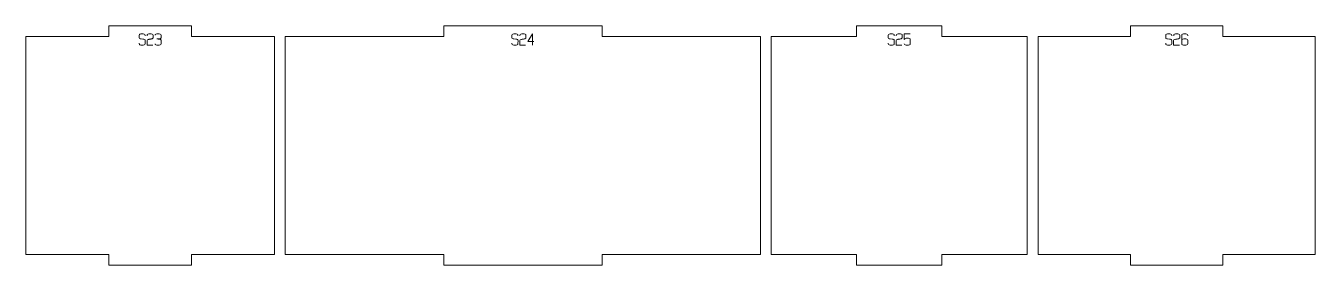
# Model space of a CAD drawing. Header units: centimetres. Extents: x -249 to 275, y -506 to 461.
# Drawn here: x 162.99 to 198.49, y -1.02 to 5.58 of the extents above; entities that cross this region are included whole.
import ezdxf

# ---------------------------------------------------------------- set-up
doc = ezdxf.new("R2010")
doc.units = ezdxf.units.CM
doc.header["$MEASUREMENT"] = 0
doc.layers.add('Capa 1', color=7, linetype='Continuous')

msp = doc.modelspace()

# ---------------------------------------------------------------- linework, layer by layer
at = {"layer": 'Capa 1', "color": 240, "lineweight": 9}
for points in [[(162.99154, 5.28157), (162.99154, 5.28157), (162.99154, -0.71843), (162.99154, -0.71843), (162.99154, -0.71843), (165.27313, -0.71843), (165.27313, -0.71843), (165.27313, -0.71843), (165.27313, -1.01843), (165.27313, -1.01843), (165.27313, -1.01843), (167.55472, -1.01843), (167.55472, -1.01843), (167.55472, -1.01843), (167.55472, -0.71843), (167.55472, -0.71843), (167.55472, -0.71843), (169.83631, -0.71843), (169.83631, -0.71843), (169.83631, -0.71843), (169.83631, 5.28157), (169.83631, 5.28157), (169.83631, 5.28157), (167.55472, 5.28157), (167.55472, 5.28157), (167.55472, 5.28157), (167.55472, 5.58157), (167.55472, 5.58157), (167.55472, 5.58157), (165.27313, 5.58157), (165.27313, 5.58157), (165.27313, 5.58157), (165.27313, 5.28157), (165.27313, 5.28157), (165.27313, 5.28157), (162.99154, 5.28157), (162.99154, 5.28157)], [(170.13631, 5.28157), (170.13631, 5.28157), (170.13631, -0.71843), (170.13631, -0.71843), (170.13631, -0.71843), (174.4952, -0.71843), (174.4952, -0.71843), (174.4952, -0.71843), (174.4952, -1.01843), (174.4952, -1.01843), (174.4952, -1.01843), (178.85409, -1.01843), (178.85409, -1.01843), (178.85409, -1.01843), (178.85409, -0.71843), (178.85409, -0.71843), (178.85409, -0.71843), (183.21297, -0.71843), (183.21297, -0.71843), (183.21297, -0.71843), (183.21297, 5.28157), (183.21297, 5.28157), (183.21297, 5.28157), (178.85409, 5.28157), (178.85409, 5.28157), (178.85409, 5.28157), (178.85409, 5.58157), (178.85409, 5.58157), (178.85409, 5.58157), (174.4952, 5.58157), (174.4952, 5.58157), (174.4952, 5.58157), (174.4952, 5.28157), (174.4952, 5.28157), (174.4952, 5.28157), (170.13631, 5.28157), (170.13631, 5.28157)], [(183.51297, 5.28157), (183.51297, 5.28157), (183.51297, -0.71843), (183.51297, -0.71843), (183.51297, -0.71843), (185.86194, -0.71843), (185.86194, -0.71843), (185.86194, -0.71843), (185.86194, -1.01843), (185.86194, -1.01843), (185.86194, -1.01843), (188.2109, -1.01843), (188.2109, -1.01843), (188.2109, -1.01843), (188.2109, -0.71843), (188.2109, -0.71843), (188.2109, -0.71843), (190.55987, -0.71843), (190.55987, -0.71843), (190.55987, -0.71843), (190.55987, 5.28157), (190.55987, 5.28157), (190.55987, 5.28157), (188.2109, 5.28157), (188.2109, 5.28157), (188.2109, 5.28157), (188.2109, 5.58157), (188.2109, 5.58157), (188.2109, 5.58157), (185.86194, 5.58157), (185.86194, 5.58157), (185.86194, 5.58157), (185.86194, 5.28157), (185.86194, 5.28157), (185.86194, 5.28157), (183.51297, 5.28157), (183.51297, 5.28157)], [(190.85987, 5.28157), (190.85987, 5.28157), (190.85987, -0.71843), (190.85987, -0.71843), (190.85987, -0.71843), (193.40221, -0.71843), (193.40221, -0.71843), (193.40221, -0.71843), (193.40221, -1.01843), (193.40221, -1.01843), (193.40221, -1.01843), (195.94456, -1.01843), (195.94456, -1.01843), (195.94456, -1.01843), (195.94456, -0.71843), (195.94456, -0.71843), (195.94456, -0.71843), (198.48691, -0.71843), (198.48691, -0.71843), (198.48691, -0.71843), (198.48691, 5.28157), (198.48691, 5.28157), (198.48691, 5.28157), (195.94456, 5.28157), (195.94456, 5.28157), (195.94456, 5.28157), (195.94456, 5.58157), (195.94456, 5.58157), (195.94456, 5.58157), (193.40221, 5.58157), (193.40221, 5.58157), (193.40221, 5.58157), (193.40221, 5.28157), (193.40221, 5.28157), (193.40221, 5.28157), (190.85987, 5.28157), (190.85987, 5.28157)]]:
    msp.add_open_spline(points, degree=3, knots=[0, 0, 0, 0, 0.08333333, 0.08333333, 0.08333333, 0.16666667, 0.16666667, 0.16666667, 0.25, 0.25, 0.25, 0.33333333, 0.33333333, 0.33333333, 0.41666667, 0.41666667, 0.41666667, 0.5, 0.5, 0.5, 0.58333333, 0.58333333, 0.58333333, 0.66666667, 0.66666667, 0.66666667, 0.75, 0.75, 0.75, 0.83333333, 0.83333333, 0.83333333, 0.91666667, 0.91666667, 0.91666667, 1, 1, 1, 1], dxfattribs=at)
at = {"layer": 'Capa 1', "color": 114, "lineweight": 9}
for points, knots in [([(166.1117, 5.10291), (166.1117, 5.10291), (166.1117, 5.08044), (166.1117, 5.08044), (166.1117, 5.07066), (166.11957, 5.06233), (166.13532, 5.05545), (166.15106, 5.04857), (166.17071, 5.04513), (166.19425, 5.04513), (166.21779, 5.04513), (166.23744, 5.04857), (166.25318, 5.05545), (166.26893, 5.06233), (166.2768, 5.07066), (166.2768, 5.08044), (166.2768, 5.08044), (166.27772, 5.174), (166.27772, 5.174), (166.27741, 5.20213), (166.25624, 5.21634), (166.2142, 5.21665), (166.17216, 5.21696), (166.14747, 5.21833), (166.14013, 5.22078), (166.12118, 5.22781), (166.1117, 5.23683), (166.1117, 5.24784), (166.1117, 5.24784), (166.1117, 5.32626), (166.1117, 5.32626), (166.1117, 5.33604), (166.11957, 5.34437), (166.13532, 5.35125), (166.15106, 5.35813), (166.17071, 5.36157), (166.19425, 5.36157), (166.21779, 5.36157), (166.23744, 5.35813), (166.25318, 5.35125), (166.26893, 5.34437), (166.2768, 5.33604), (166.2768, 5.32626), (166.2768, 5.32626), (166.2768, 5.30379), (166.2768, 5.30379), (166.2768, 5.30379), (166.2768, 5.32626), (166.2768, 5.32626), (166.2768, 5.33604), (166.26893, 5.34437), (166.25318, 5.35125), (166.23744, 5.35813), (166.21779, 5.36157), (166.19425, 5.36157), (166.17071, 5.36157), (166.15106, 5.35813), (166.13532, 5.35125), (166.11957, 5.34437), (166.1117, 5.33604), (166.1117, 5.32626), (166.1117, 5.32626), (166.1117, 5.24784), (166.1117, 5.24784), (166.1117, 5.23683), (166.12118, 5.22781), (166.14013, 5.22078), (166.14747, 5.21833), (166.17216, 5.21696), (166.2142, 5.21665), (166.25624, 5.21634), (166.27741, 5.20213), (166.27772, 5.174), (166.27772, 5.174), (166.2768, 5.08044), (166.2768, 5.08044), (166.2768, 5.07066), (166.26893, 5.06233), (166.25318, 5.05545), (166.23744, 5.04857), (166.21779, 5.04513), (166.19425, 5.04513), (166.17071, 5.04513), (166.15106, 5.04857), (166.13532, 5.05545), (166.11957, 5.06233), (166.1117, 5.07066), (166.1117, 5.08044), (166.1117, 5.08044), (166.1117, 5.10291), (166.1117, 5.10291)], [0, 0, 0, 0, 0.03333333, 0.03333333, 0.03333333, 0.06666667, 0.06666667, 0.06666667, 0.1, 0.1, 0.1, 0.13333333, 0.13333333, 0.13333333, 0.16666667, 0.16666667, 0.16666667, 0.2, 0.2, 0.2, 0.23333333, 0.23333333, 0.23333333, 0.26666667, 0.26666667, 0.26666667, 0.3, 0.3, 0.3, 0.33333333, 0.33333333, 0.33333333, 0.36666667, 0.36666667, 0.36666667, 0.4, 0.4, 0.4, 0.43333333, 0.43333333, 0.43333333, 0.46666667, 0.46666667, 0.46666667, 0.5, 0.5, 0.5, 0.53333333, 0.53333333, 0.53333333, 0.56666667, 0.56666667, 0.56666667, 0.6, 0.6, 0.6, 0.63333333, 0.63333333, 0.63333333, 0.66666667, 0.66666667, 0.66666667, 0.7, 0.7, 0.7, 0.73333333, 0.73333333, 0.73333333, 0.76666667, 0.76666667, 0.76666667, 0.8, 0.8, 0.8, 0.83333333, 0.83333333, 0.83333333, 0.86666667, 0.86666667, 0.86666667, 0.9, 0.9, 0.9, 0.93333333, 0.93333333, 0.93333333, 0.96666667, 0.96666667, 0.96666667, 1, 1, 1, 1]), ([(166.33091, 5.04513), (166.33091, 5.04513), (166.33091, 5.17767), (166.33091, 5.17767), (166.33183, 5.18959), (166.34268, 5.19876), (166.36347, 5.20518), (166.37203, 5.2058), (166.38021, 5.20679), (166.38801, 5.20817), (166.3958, 5.20954), (166.40368, 5.21099), (166.41163, 5.21252), (166.4263, 5.21497), (166.43754, 5.21696), (166.44533, 5.21848), (166.45313, 5.22001), (166.4607, 5.222), (166.46804, 5.22445), (166.48699, 5.23148), (166.49647, 5.2405), (166.49647, 5.2515), (166.49647, 5.2515), (166.49647, 5.32626), (166.49647, 5.32626), (166.49647, 5.33604), (166.4886, 5.34437), (166.47285, 5.35125), (166.45711, 5.35813), (166.43746, 5.36157), (166.41392, 5.36157), (166.39038, 5.36157), (166.37073, 5.35813), (166.35499, 5.35125), (166.33924, 5.34437), (166.33137, 5.33604), (166.33137, 5.32626), (166.33137, 5.32626), (166.33137, 5.30379), (166.33137, 5.30379), (166.33137, 5.30379), (166.33137, 5.32626), (166.33137, 5.32626), (166.33137, 5.33604), (166.33924, 5.34437), (166.35499, 5.35125), (166.37073, 5.35813), (166.39038, 5.36157), (166.41392, 5.36157), (166.43746, 5.36157), (166.45711, 5.35813), (166.47285, 5.35125), (166.4886, 5.34437), (166.49647, 5.33604), (166.49647, 5.32626), (166.49647, 5.32626), (166.49647, 5.2515), (166.49647, 5.2515), (166.49647, 5.2405), (166.48699, 5.23148), (166.46804, 5.22445), (166.4607, 5.222), (166.45313, 5.22001), (166.44533, 5.21848), (166.43754, 5.21696), (166.4263, 5.21497), (166.41163, 5.21252), (166.40368, 5.21099), (166.3958, 5.20954), (166.38801, 5.20817), (166.38021, 5.20679), (166.37203, 5.2058), (166.36347, 5.20518), (166.34268, 5.19876), (166.33183, 5.18959), (166.33091, 5.17767), (166.33091, 5.17767), (166.33091, 5.04513), (166.33091, 5.04513), (166.33091, 5.04513), (166.48776, 5.04513), (166.48776, 5.04513), (166.48776, 5.04513), (166.33091, 5.04513), (166.33091, 5.04513)], [0, 0, 0, 0, 0.03571429, 0.03571429, 0.03571429, 0.07142857, 0.07142857, 0.07142857, 0.10714286, 0.10714286, 0.10714286, 0.14285714, 0.14285714, 0.14285714, 0.17857143, 0.17857143, 0.17857143, 0.21428571, 0.21428571, 0.21428571, 0.25, 0.25, 0.25, 0.28571429, 0.28571429, 0.28571429, 0.32142857, 0.32142857, 0.32142857, 0.35714286, 0.35714286, 0.35714286, 0.39285714, 0.39285714, 0.39285714, 0.42857143, 0.42857143, 0.42857143, 0.46428571, 0.46428571, 0.46428571, 0.5, 0.5, 0.5, 0.53571429, 0.53571429, 0.53571429, 0.57142857, 0.57142857, 0.57142857, 0.60714286, 0.60714286, 0.60714286, 0.64285714, 0.64285714, 0.64285714, 0.67857143, 0.67857143, 0.67857143, 0.71428571, 0.71428571, 0.71428571, 0.75, 0.75, 0.75, 0.78571429, 0.78571429, 0.78571429, 0.82142857, 0.82142857, 0.82142857, 0.85714286, 0.85714286, 0.85714286, 0.89285714, 0.89285714, 0.89285714, 0.92857143, 0.92857143, 0.92857143, 0.96428571, 0.96428571, 0.96428571, 1, 1, 1, 1]), ([(166.63405, 5.04513), (166.61051, 5.04513), (166.59086, 5.04857), (166.57512, 5.05545), (166.55937, 5.06233), (166.5515, 5.07066), (166.5515, 5.08044), (166.5515, 5.07066), (166.55937, 5.06233), (166.57512, 5.05545), (166.59086, 5.04857), (166.61051, 5.04513), (166.63405, 5.04513), (166.65759, 5.04513), (166.67724, 5.04857), (166.69298, 5.05545), (166.70873, 5.06233), (166.7166, 5.07066), (166.7166, 5.08044), (166.7166, 5.08044), (166.7166, 5.18363), (166.7166, 5.18363), (166.7166, 5.19189), (166.71094, 5.19907), (166.69963, 5.20518), (166.68832, 5.2113), (166.65515, 5.21543), (166.60011, 5.21757), (166.65484, 5.22093), (166.68771, 5.22491), (166.69871, 5.22949), (166.70972, 5.23408), (166.71568, 5.24157), (166.7166, 5.25196), (166.7166, 5.25196), (166.7166, 5.32626), (166.7166, 5.32626), (166.7166, 5.33604), (166.70873, 5.34437), (166.69298, 5.35125), (166.67724, 5.35813), (166.65759, 5.36157), (166.63405, 5.36157), (166.61051, 5.36157), (166.59086, 5.35813), (166.57512, 5.35125), (166.55937, 5.34437), (166.5515, 5.33604), (166.5515, 5.32626), (166.5515, 5.33604), (166.55937, 5.34437), (166.57512, 5.35125), (166.59086, 5.35813), (166.61051, 5.36157), (166.63405, 5.36157), (166.65759, 5.36157), (166.67724, 5.35813), (166.69298, 5.35125), (166.70873, 5.34437), (166.7166, 5.33604), (166.7166, 5.32626), (166.7166, 5.32626), (166.7166, 5.25196), (166.7166, 5.25196), (166.71568, 5.24157), (166.70972, 5.23408), (166.69871, 5.22949), (166.68771, 5.22491), (166.65484, 5.22093), (166.60011, 5.21757), (166.65515, 5.21543), (166.68832, 5.2113), (166.69963, 5.20518), (166.71094, 5.19907), (166.7166, 5.19189), (166.7166, 5.18363), (166.7166, 5.18363), (166.7166, 5.08044), (166.7166, 5.08044), (166.7166, 5.07066), (166.70873, 5.06233), (166.69298, 5.05545), (166.67724, 5.04857), (166.65759, 5.04513), (166.63405, 5.04513)], [0, 0, 0, 0, 0.03571429, 0.03571429, 0.03571429, 0.07142857, 0.07142857, 0.07142857, 0.10714286, 0.10714286, 0.10714286, 0.14285714, 0.14285714, 0.14285714, 0.17857143, 0.17857143, 0.17857143, 0.21428571, 0.21428571, 0.21428571, 0.25, 0.25, 0.25, 0.28571429, 0.28571429, 0.28571429, 0.32142857, 0.32142857, 0.32142857, 0.35714286, 0.35714286, 0.35714286, 0.39285714, 0.39285714, 0.39285714, 0.42857143, 0.42857143, 0.42857143, 0.46428571, 0.46428571, 0.46428571, 0.5, 0.5, 0.5, 0.53571429, 0.53571429, 0.53571429, 0.57142857, 0.57142857, 0.57142857, 0.60714286, 0.60714286, 0.60714286, 0.64285714, 0.64285714, 0.64285714, 0.67857143, 0.67857143, 0.67857143, 0.71428571, 0.71428571, 0.71428571, 0.75, 0.75, 0.75, 0.78571429, 0.78571429, 0.78571429, 0.82142857, 0.82142857, 0.82142857, 0.85714286, 0.85714286, 0.85714286, 0.89285714, 0.89285714, 0.89285714, 0.92857143, 0.92857143, 0.92857143, 0.96428571, 0.96428571, 0.96428571, 1, 1, 1, 1]), ([(176.37517, 5.10245), (176.37517, 5.10245), (176.37517, 5.07998), (176.37517, 5.07998), (176.37517, 5.0702), (176.38304, 5.06187), (176.39879, 5.05499), (176.41453, 5.04811), (176.43418, 5.04467), (176.45772, 5.04467), (176.48126, 5.04467), (176.50091, 5.04811), (176.51665, 5.05499), (176.5324, 5.06187), (176.54027, 5.0702), (176.54027, 5.07998), (176.54027, 5.07998), (176.54119, 5.17354), (176.54119, 5.17354), (176.54088, 5.20167), (176.51971, 5.21588), (176.47767, 5.21619), (176.43563, 5.2165), (176.41094, 5.21787), (176.4036, 5.22032), (176.38465, 5.22735), (176.37517, 5.23637), (176.37517, 5.24738), (176.37517, 5.24738), (176.37517, 5.3258), (176.37517, 5.3258), (176.37517, 5.33558), (176.38304, 5.34391), (176.39879, 5.35079), (176.41453, 5.35767), (176.43418, 5.36111), (176.45772, 5.36111), (176.48126, 5.36111), (176.50091, 5.35767), (176.51665, 5.35079), (176.5324, 5.34391), (176.54027, 5.33558), (176.54027, 5.3258), (176.54027, 5.3258), (176.54027, 5.30333), (176.54027, 5.30333), (176.54027, 5.30333), (176.54027, 5.3258), (176.54027, 5.3258), (176.54027, 5.33558), (176.5324, 5.34391), (176.51665, 5.35079), (176.50091, 5.35767), (176.48126, 5.36111), (176.45772, 5.36111), (176.43418, 5.36111), (176.41453, 5.35767), (176.39879, 5.35079), (176.38304, 5.34391), (176.37517, 5.33558), (176.37517, 5.3258), (176.37517, 5.3258), (176.37517, 5.24738), (176.37517, 5.24738), (176.37517, 5.23637), (176.38465, 5.22735), (176.4036, 5.22032), (176.41094, 5.21787), (176.43563, 5.2165), (176.47767, 5.21619), (176.51971, 5.21588), (176.54088, 5.20167), (176.54119, 5.17354), (176.54119, 5.17354), (176.54027, 5.07998), (176.54027, 5.07998), (176.54027, 5.0702), (176.5324, 5.06187), (176.51665, 5.05499), (176.50091, 5.04811), (176.48126, 5.04467), (176.45772, 5.04467), (176.43418, 5.04467), (176.41453, 5.04811), (176.39879, 5.05499), (176.38304, 5.06187), (176.37517, 5.0702), (176.37517, 5.07998), (176.37517, 5.07998), (176.37517, 5.10245), (176.37517, 5.10245)], [0, 0, 0, 0, 0.03333333, 0.03333333, 0.03333333, 0.06666667, 0.06666667, 0.06666667, 0.1, 0.1, 0.1, 0.13333333, 0.13333333, 0.13333333, 0.16666667, 0.16666667, 0.16666667, 0.2, 0.2, 0.2, 0.23333333, 0.23333333, 0.23333333, 0.26666667, 0.26666667, 0.26666667, 0.3, 0.3, 0.3, 0.33333333, 0.33333333, 0.33333333, 0.36666667, 0.36666667, 0.36666667, 0.4, 0.4, 0.4, 0.43333333, 0.43333333, 0.43333333, 0.46666667, 0.46666667, 0.46666667, 0.5, 0.5, 0.5, 0.53333333, 0.53333333, 0.53333333, 0.56666667, 0.56666667, 0.56666667, 0.6, 0.6, 0.6, 0.63333333, 0.63333333, 0.63333333, 0.66666667, 0.66666667, 0.66666667, 0.7, 0.7, 0.7, 0.73333333, 0.73333333, 0.73333333, 0.76666667, 0.76666667, 0.76666667, 0.8, 0.8, 0.8, 0.83333333, 0.83333333, 0.83333333, 0.86666667, 0.86666667, 0.86666667, 0.9, 0.9, 0.9, 0.93333333, 0.93333333, 0.93333333, 0.96666667, 0.96666667, 0.96666667, 1, 1, 1, 1]), ([(176.59438, 5.04467), (176.59438, 5.04467), (176.59438, 5.17721), (176.59438, 5.17721), (176.5953, 5.18913), (176.60615, 5.1983), (176.62694, 5.20472), (176.6355, 5.20534), (176.64368, 5.20633), (176.65148, 5.20771), (176.65927, 5.20908), (176.66715, 5.21053), (176.6751, 5.21206), (176.68977, 5.21451), (176.70101, 5.2165), (176.7088, 5.21802), (176.7166, 5.21955), (176.72417, 5.22154), (176.73151, 5.22399), (176.75046, 5.23102), (176.75994, 5.24004), (176.75994, 5.25104), (176.75994, 5.25104), (176.75994, 5.3258), (176.75994, 5.3258), (176.75994, 5.33558), (176.75207, 5.34391), (176.73632, 5.35079), (176.72058, 5.35767), (176.70093, 5.36111), (176.67739, 5.36111), (176.65385, 5.36111), (176.6342, 5.35767), (176.61846, 5.35079), (176.60271, 5.34391), (176.59484, 5.33558), (176.59484, 5.3258), (176.59484, 5.3258), (176.59484, 5.30333), (176.59484, 5.30333), (176.59484, 5.30333), (176.59484, 5.3258), (176.59484, 5.3258), (176.59484, 5.33558), (176.60271, 5.34391), (176.61846, 5.35079), (176.6342, 5.35767), (176.65385, 5.36111), (176.67739, 5.36111), (176.70093, 5.36111), (176.72058, 5.35767), (176.73632, 5.35079), (176.75207, 5.34391), (176.75994, 5.33558), (176.75994, 5.3258), (176.75994, 5.3258), (176.75994, 5.25104), (176.75994, 5.25104), (176.75994, 5.24004), (176.75046, 5.23102), (176.73151, 5.22399), (176.72417, 5.22154), (176.7166, 5.21955), (176.7088, 5.21802), (176.70101, 5.2165), (176.68977, 5.21451), (176.6751, 5.21206), (176.66715, 5.21053), (176.65927, 5.20908), (176.65148, 5.20771), (176.64368, 5.20633), (176.6355, 5.20534), (176.62694, 5.20472), (176.60615, 5.1983), (176.5953, 5.18913), (176.59438, 5.17721), (176.59438, 5.17721), (176.59438, 5.04467), (176.59438, 5.04467), (176.59438, 5.04467), (176.75123, 5.04467), (176.75123, 5.04467), (176.75123, 5.04467), (176.59438, 5.04467), (176.59438, 5.04467)], [0, 0, 0, 0, 0.03571429, 0.03571429, 0.03571429, 0.07142857, 0.07142857, 0.07142857, 0.10714286, 0.10714286, 0.10714286, 0.14285714, 0.14285714, 0.14285714, 0.17857143, 0.17857143, 0.17857143, 0.21428571, 0.21428571, 0.21428571, 0.25, 0.25, 0.25, 0.28571429, 0.28571429, 0.28571429, 0.32142857, 0.32142857, 0.32142857, 0.35714286, 0.35714286, 0.35714286, 0.39285714, 0.39285714, 0.39285714, 0.42857143, 0.42857143, 0.42857143, 0.46428571, 0.46428571, 0.46428571, 0.5, 0.5, 0.5, 0.53571429, 0.53571429, 0.53571429, 0.57142857, 0.57142857, 0.57142857, 0.60714286, 0.60714286, 0.60714286, 0.64285714, 0.64285714, 0.64285714, 0.67857143, 0.67857143, 0.67857143, 0.71428571, 0.71428571, 0.71428571, 0.75, 0.75, 0.75, 0.78571429, 0.78571429, 0.78571429, 0.82142857, 0.82142857, 0.82142857, 0.85714286, 0.85714286, 0.85714286, 0.89285714, 0.89285714, 0.89285714, 0.92857143, 0.92857143, 0.92857143, 0.96428571, 0.96428571, 0.96428571, 1, 1, 1, 1]), ([(176.94476, 5.14923), (176.94476, 5.14923), (176.94476, 5.36157), (176.94476, 5.36157), (176.94476, 5.36157), (176.81497, 5.14923), (176.81497, 5.14923), (176.81497, 5.14923), (176.94476, 5.14923), (176.94476, 5.14923)], [0, 0, 0, 0, 0.33333333, 0.33333333, 0.33333333, 0.66666667, 0.66666667, 0.66666667, 1, 1, 1, 1]), ([(176.94476, 5.14923), (176.94476, 5.14923), (176.94476, 5.04467), (176.94476, 5.04467), (176.94476, 5.04467), (176.94476, 5.14923), (176.94476, 5.14923), (176.94476, 5.14923), (176.81497, 5.14923), (176.81497, 5.14923), (176.81497, 5.14923), (176.94476, 5.36157), (176.94476, 5.36157), (176.94476, 5.36157), (176.94476, 5.14923), (176.94476, 5.14923), (176.94476, 5.14923), (176.97457, 5.14923), (176.97457, 5.14923), (176.97457, 5.14923), (176.94476, 5.14923), (176.94476, 5.14923)], [0, 0, 0, 0, 0.14285714, 0.14285714, 0.14285714, 0.28571429, 0.28571429, 0.28571429, 0.42857143, 0.42857143, 0.42857143, 0.57142857, 0.57142857, 0.57142857, 0.71428571, 0.71428571, 0.71428571, 0.85714286, 0.85714286, 0.85714286, 1, 1, 1, 1]), ([(186.7342, 5.10291), (186.7342, 5.10291), (186.7342, 5.08044), (186.7342, 5.08044), (186.7342, 5.07066), (186.74207, 5.06233), (186.75782, 5.05545), (186.77356, 5.04857), (186.79321, 5.04513), (186.81675, 5.04513), (186.84029, 5.04513), (186.85994, 5.04857), (186.87568, 5.05545), (186.89143, 5.06233), (186.8993, 5.07066), (186.8993, 5.08044), (186.8993, 5.08044), (186.90022, 5.174), (186.90022, 5.174), (186.89991, 5.20213), (186.87874, 5.21634), (186.8367, 5.21665), (186.79466, 5.21696), (186.76997, 5.21833), (186.76263, 5.22078), (186.74368, 5.22781), (186.7342, 5.23683), (186.7342, 5.24784), (186.7342, 5.24784), (186.7342, 5.32626), (186.7342, 5.32626), (186.7342, 5.33604), (186.74207, 5.34437), (186.75782, 5.35125), (186.77356, 5.35813), (186.79321, 5.36157), (186.81675, 5.36157), (186.84029, 5.36157), (186.85994, 5.35813), (186.87568, 5.35125), (186.89143, 5.34437), (186.8993, 5.33604), (186.8993, 5.32626), (186.8993, 5.32626), (186.8993, 5.30379), (186.8993, 5.30379), (186.8993, 5.30379), (186.8993, 5.32626), (186.8993, 5.32626), (186.8993, 5.33604), (186.89143, 5.34437), (186.87568, 5.35125), (186.85994, 5.35813), (186.84029, 5.36157), (186.81675, 5.36157), (186.79321, 5.36157), (186.77356, 5.35813), (186.75782, 5.35125), (186.74207, 5.34437), (186.7342, 5.33604), (186.7342, 5.32626), (186.7342, 5.32626), (186.7342, 5.24784), (186.7342, 5.24784), (186.7342, 5.23683), (186.74368, 5.22781), (186.76263, 5.22078), (186.76997, 5.21833), (186.79466, 5.21696), (186.8367, 5.21665), (186.87874, 5.21634), (186.89991, 5.20213), (186.90022, 5.174), (186.90022, 5.174), (186.8993, 5.08044), (186.8993, 5.08044), (186.8993, 5.07066), (186.89143, 5.06233), (186.87568, 5.05545), (186.85994, 5.04857), (186.84029, 5.04513), (186.81675, 5.04513), (186.79321, 5.04513), (186.77356, 5.04857), (186.75782, 5.05545), (186.74207, 5.06233), (186.7342, 5.07066), (186.7342, 5.08044), (186.7342, 5.08044), (186.7342, 5.10291), (186.7342, 5.10291)], [0, 0, 0, 0, 0.03333333, 0.03333333, 0.03333333, 0.06666667, 0.06666667, 0.06666667, 0.1, 0.1, 0.1, 0.13333333, 0.13333333, 0.13333333, 0.16666667, 0.16666667, 0.16666667, 0.2, 0.2, 0.2, 0.23333333, 0.23333333, 0.23333333, 0.26666667, 0.26666667, 0.26666667, 0.3, 0.3, 0.3, 0.33333333, 0.33333333, 0.33333333, 0.36666667, 0.36666667, 0.36666667, 0.4, 0.4, 0.4, 0.43333333, 0.43333333, 0.43333333, 0.46666667, 0.46666667, 0.46666667, 0.5, 0.5, 0.5, 0.53333333, 0.53333333, 0.53333333, 0.56666667, 0.56666667, 0.56666667, 0.6, 0.6, 0.6, 0.63333333, 0.63333333, 0.63333333, 0.66666667, 0.66666667, 0.66666667, 0.7, 0.7, 0.7, 0.73333333, 0.73333333, 0.73333333, 0.76666667, 0.76666667, 0.76666667, 0.8, 0.8, 0.8, 0.83333333, 0.83333333, 0.83333333, 0.86666667, 0.86666667, 0.86666667, 0.9, 0.9, 0.9, 0.93333333, 0.93333333, 0.93333333, 0.96666667, 0.96666667, 0.96666667, 1, 1, 1, 1]), ([(186.95341, 5.04513), (186.95341, 5.04513), (186.95341, 5.17767), (186.95341, 5.17767), (186.95433, 5.18959), (186.96518, 5.19876), (186.98597, 5.20518), (186.99453, 5.2058), (187.00271, 5.20679), (187.01051, 5.20817), (187.0183, 5.20954), (187.02618, 5.21099), (187.03413, 5.21252), (187.0488, 5.21497), (187.06004, 5.21696), (187.06783, 5.21848), (187.07563, 5.22001), (187.0832, 5.222), (187.09054, 5.22445), (187.10949, 5.23148), (187.11897, 5.2405), (187.11897, 5.2515), (187.11897, 5.2515), (187.11897, 5.32626), (187.11897, 5.32626), (187.11897, 5.33604), (187.1111, 5.34437), (187.09535, 5.35125), (187.07961, 5.35813), (187.05996, 5.36157), (187.03642, 5.36157), (187.01288, 5.36157), (186.99323, 5.35813), (186.97749, 5.35125), (186.96174, 5.34437), (186.95387, 5.33604), (186.95387, 5.32626), (186.95387, 5.32626), (186.95387, 5.30379), (186.95387, 5.30379), (186.95387, 5.30379), (186.95387, 5.32626), (186.95387, 5.32626), (186.95387, 5.33604), (186.96174, 5.34437), (186.97749, 5.35125), (186.99323, 5.35813), (187.01288, 5.36157), (187.03642, 5.36157), (187.05996, 5.36157), (187.07961, 5.35813), (187.09535, 5.35125), (187.1111, 5.34437), (187.11897, 5.33604), (187.11897, 5.32626), (187.11897, 5.32626), (187.11897, 5.2515), (187.11897, 5.2515), (187.11897, 5.2405), (187.10949, 5.23148), (187.09054, 5.22445), (187.0832, 5.222), (187.07563, 5.22001), (187.06783, 5.21848), (187.06004, 5.21696), (187.0488, 5.21497), (187.03413, 5.21252), (187.02618, 5.21099), (187.0183, 5.20954), (187.01051, 5.20817), (187.00271, 5.20679), (186.99453, 5.2058), (186.98597, 5.20518), (186.96518, 5.19876), (186.95433, 5.18959), (186.95341, 5.17767), (186.95341, 5.17767), (186.95341, 5.04513), (186.95341, 5.04513), (186.95341, 5.04513), (187.11026, 5.04513), (187.11026, 5.04513), (187.11026, 5.04513), (186.95341, 5.04513), (186.95341, 5.04513)], [0, 0, 0, 0, 0.03571429, 0.03571429, 0.03571429, 0.07142857, 0.07142857, 0.07142857, 0.10714286, 0.10714286, 0.10714286, 0.14285714, 0.14285714, 0.14285714, 0.17857143, 0.17857143, 0.17857143, 0.21428571, 0.21428571, 0.21428571, 0.25, 0.25, 0.25, 0.28571429, 0.28571429, 0.28571429, 0.32142857, 0.32142857, 0.32142857, 0.35714286, 0.35714286, 0.35714286, 0.39285714, 0.39285714, 0.39285714, 0.42857143, 0.42857143, 0.42857143, 0.46428571, 0.46428571, 0.46428571, 0.5, 0.5, 0.5, 0.53571429, 0.53571429, 0.53571429, 0.57142857, 0.57142857, 0.57142857, 0.60714286, 0.60714286, 0.60714286, 0.64285714, 0.64285714, 0.64285714, 0.67857143, 0.67857143, 0.67857143, 0.71428571, 0.71428571, 0.71428571, 0.75, 0.75, 0.75, 0.78571429, 0.78571429, 0.78571429, 0.82142857, 0.82142857, 0.82142857, 0.85714286, 0.85714286, 0.85714286, 0.89285714, 0.89285714, 0.89285714, 0.92857143, 0.92857143, 0.92857143, 0.96428571, 0.96428571, 0.96428571, 1, 1, 1, 1]), ([(187.25655, 5.04513), (187.23301, 5.04513), (187.21336, 5.04857), (187.19762, 5.05545), (187.18187, 5.06233), (187.174, 5.07066), (187.174, 5.08044), (187.174, 5.07066), (187.18187, 5.06233), (187.19762, 5.05545), (187.21336, 5.04857), (187.23301, 5.04513), (187.25655, 5.04513), (187.28009, 5.04513), (187.29974, 5.04857), (187.31548, 5.05545), (187.33123, 5.06233), (187.3391, 5.07066), (187.3391, 5.08044), (187.3391, 5.08044), (187.3391, 5.2061), (187.3391, 5.2061), (187.3391, 5.21589), (187.33123, 5.22422), (187.31548, 5.2311), (187.29974, 5.23798), (187.28009, 5.24142), (187.25655, 5.24142), (187.23515, 5.23958), (187.21864, 5.23713), (187.20702, 5.23408), (187.1954, 5.23102), (187.1844, 5.22169), (187.174, 5.2061), (187.174, 5.2061), (187.174, 5.36157), (187.174, 5.36157), (187.174, 5.36157), (187.3336, 5.36157), (187.3336, 5.36157), (187.3336, 5.36157), (187.174, 5.36157), (187.174, 5.36157), (187.174, 5.36157), (187.174, 5.2061), (187.174, 5.2061), (187.1844, 5.22169), (187.1954, 5.23102), (187.20702, 5.23408), (187.21864, 5.23713), (187.23515, 5.23958), (187.25655, 5.24142), (187.28009, 5.24142), (187.29974, 5.23798), (187.31548, 5.2311), (187.33123, 5.22422), (187.3391, 5.21589), (187.3391, 5.2061), (187.3391, 5.2061), (187.3391, 5.08044), (187.3391, 5.08044), (187.3391, 5.07066), (187.33123, 5.06233), (187.31548, 5.05545), (187.29974, 5.04857), (187.28009, 5.04513), (187.25655, 5.04513)], [0, 0, 0, 0, 0.04545455, 0.04545455, 0.04545455, 0.09090909, 0.09090909, 0.09090909, 0.13636364, 0.13636364, 0.13636364, 0.18181818, 0.18181818, 0.18181818, 0.22727273, 0.22727273, 0.22727273, 0.27272727, 0.27272727, 0.27272727, 0.31818182, 0.31818182, 0.31818182, 0.36363636, 0.36363636, 0.36363636, 0.40909091, 0.40909091, 0.40909091, 0.45454545, 0.45454545, 0.45454545, 0.5, 0.5, 0.5, 0.54545455, 0.54545455, 0.54545455, 0.59090909, 0.59090909, 0.59090909, 0.63636364, 0.63636364, 0.63636364, 0.68181818, 0.68181818, 0.68181818, 0.72727273, 0.72727273, 0.72727273, 0.77272727, 0.77272727, 0.77272727, 0.81818182, 0.81818182, 0.81818182, 0.86363636, 0.86363636, 0.86363636, 0.90909091, 0.90909091, 0.90909091, 0.95454545, 0.95454545, 0.95454545, 1, 1, 1, 1]), ([(194.37117, 5.10291), (194.37117, 5.10291), (194.37117, 5.08044), (194.37117, 5.08044), (194.37117, 5.07066), (194.37904, 5.06233), (194.39479, 5.05545), (194.41053, 5.04857), (194.43018, 5.04513), (194.45372, 5.04513), (194.47726, 5.04513), (194.49691, 5.04857), (194.51265, 5.05545), (194.5284, 5.06233), (194.53627, 5.07066), (194.53627, 5.08044), (194.53627, 5.08044), (194.53719, 5.174), (194.53719, 5.174), (194.53688, 5.20213), (194.51571, 5.21634), (194.47367, 5.21665), (194.43163, 5.21696), (194.40694, 5.21833), (194.3996, 5.22078), (194.38065, 5.22781), (194.37117, 5.23683), (194.37117, 5.24784), (194.37117, 5.24784), (194.37117, 5.32626), (194.37117, 5.32626), (194.37117, 5.33604), (194.37904, 5.34437), (194.39479, 5.35125), (194.41053, 5.35813), (194.43018, 5.36157), (194.45372, 5.36157), (194.47726, 5.36157), (194.49691, 5.35813), (194.51265, 5.35125), (194.5284, 5.34437), (194.53627, 5.33604), (194.53627, 5.32626), (194.53627, 5.32626), (194.53627, 5.30379), (194.53627, 5.30379), (194.53627, 5.30379), (194.53627, 5.32626), (194.53627, 5.32626), (194.53627, 5.33604), (194.5284, 5.34437), (194.51265, 5.35125), (194.49691, 5.35813), (194.47726, 5.36157), (194.45372, 5.36157), (194.43018, 5.36157), (194.41053, 5.35813), (194.39479, 5.35125), (194.37904, 5.34437), (194.37117, 5.33604), (194.37117, 5.32626), (194.37117, 5.32626), (194.37117, 5.24784), (194.37117, 5.24784), (194.37117, 5.23683), (194.38065, 5.22781), (194.3996, 5.22078), (194.40694, 5.21833), (194.43163, 5.21696), (194.47367, 5.21665), (194.51571, 5.21634), (194.53688, 5.20213), (194.53719, 5.174), (194.53719, 5.174), (194.53627, 5.08044), (194.53627, 5.08044), (194.53627, 5.07066), (194.5284, 5.06233), (194.51265, 5.05545), (194.49691, 5.04857), (194.47726, 5.04513), (194.45372, 5.04513), (194.43018, 5.04513), (194.41053, 5.04857), (194.39479, 5.05545), (194.37904, 5.06233), (194.37117, 5.07066), (194.37117, 5.08044), (194.37117, 5.08044), (194.37117, 5.10291), (194.37117, 5.10291)], [0, 0, 0, 0, 0.03333333, 0.03333333, 0.03333333, 0.06666667, 0.06666667, 0.06666667, 0.1, 0.1, 0.1, 0.13333333, 0.13333333, 0.13333333, 0.16666667, 0.16666667, 0.16666667, 0.2, 0.2, 0.2, 0.23333333, 0.23333333, 0.23333333, 0.26666667, 0.26666667, 0.26666667, 0.3, 0.3, 0.3, 0.33333333, 0.33333333, 0.33333333, 0.36666667, 0.36666667, 0.36666667, 0.4, 0.4, 0.4, 0.43333333, 0.43333333, 0.43333333, 0.46666667, 0.46666667, 0.46666667, 0.5, 0.5, 0.5, 0.53333333, 0.53333333, 0.53333333, 0.56666667, 0.56666667, 0.56666667, 0.6, 0.6, 0.6, 0.63333333, 0.63333333, 0.63333333, 0.66666667, 0.66666667, 0.66666667, 0.7, 0.7, 0.7, 0.73333333, 0.73333333, 0.73333333, 0.76666667, 0.76666667, 0.76666667, 0.8, 0.8, 0.8, 0.83333333, 0.83333333, 0.83333333, 0.86666667, 0.86666667, 0.86666667, 0.9, 0.9, 0.9, 0.93333333, 0.93333333, 0.93333333, 0.96666667, 0.96666667, 0.96666667, 1, 1, 1, 1]), ([(194.59038, 5.04513), (194.59038, 5.04513), (194.59038, 5.17767), (194.59038, 5.17767), (194.5913, 5.18959), (194.60215, 5.19876), (194.62294, 5.20518), (194.6315, 5.2058), (194.63968, 5.20679), (194.64748, 5.20817), (194.65527, 5.20954), (194.66315, 5.21099), (194.6711, 5.21252), (194.68577, 5.21497), (194.69701, 5.21696), (194.7048, 5.21848), (194.7126, 5.22001), (194.72017, 5.222), (194.72751, 5.22445), (194.74646, 5.23148), (194.75594, 5.2405), (194.75594, 5.2515), (194.75594, 5.2515), (194.75594, 5.32626), (194.75594, 5.32626), (194.75594, 5.33604), (194.74807, 5.34437), (194.73232, 5.35125), (194.71658, 5.35813), (194.69693, 5.36157), (194.67339, 5.36157), (194.64985, 5.36157), (194.6302, 5.35813), (194.61446, 5.35125), (194.59871, 5.34437), (194.59084, 5.33604), (194.59084, 5.32626), (194.59084, 5.32626), (194.59084, 5.30379), (194.59084, 5.30379), (194.59084, 5.30379), (194.59084, 5.32626), (194.59084, 5.32626), (194.59084, 5.33604), (194.59871, 5.34437), (194.61446, 5.35125), (194.6302, 5.35813), (194.64985, 5.36157), (194.67339, 5.36157), (194.69693, 5.36157), (194.71658, 5.35813), (194.73232, 5.35125), (194.74807, 5.34437), (194.75594, 5.33604), (194.75594, 5.32626), (194.75594, 5.32626), (194.75594, 5.2515), (194.75594, 5.2515), (194.75594, 5.2405), (194.74646, 5.23148), (194.72751, 5.22445), (194.72017, 5.222), (194.7126, 5.22001), (194.7048, 5.21848), (194.69701, 5.21696), (194.68577, 5.21497), (194.6711, 5.21252), (194.66315, 5.21099), (194.65527, 5.20954), (194.64748, 5.20817), (194.63968, 5.20679), (194.6315, 5.2058), (194.62294, 5.20518), (194.60215, 5.19876), (194.5913, 5.18959), (194.59038, 5.17767), (194.59038, 5.17767), (194.59038, 5.04513), (194.59038, 5.04513), (194.59038, 5.04513), (194.74723, 5.04513), (194.74723, 5.04513), (194.74723, 5.04513), (194.59038, 5.04513), (194.59038, 5.04513)], [0, 0, 0, 0, 0.03571429, 0.03571429, 0.03571429, 0.07142857, 0.07142857, 0.07142857, 0.10714286, 0.10714286, 0.10714286, 0.14285714, 0.14285714, 0.14285714, 0.17857143, 0.17857143, 0.17857143, 0.21428571, 0.21428571, 0.21428571, 0.25, 0.25, 0.25, 0.28571429, 0.28571429, 0.28571429, 0.32142857, 0.32142857, 0.32142857, 0.35714286, 0.35714286, 0.35714286, 0.39285714, 0.39285714, 0.39285714, 0.42857143, 0.42857143, 0.42857143, 0.46428571, 0.46428571, 0.46428571, 0.5, 0.5, 0.5, 0.53571429, 0.53571429, 0.53571429, 0.57142857, 0.57142857, 0.57142857, 0.60714286, 0.60714286, 0.60714286, 0.64285714, 0.64285714, 0.64285714, 0.67857143, 0.67857143, 0.67857143, 0.71428571, 0.71428571, 0.71428571, 0.75, 0.75, 0.75, 0.78571429, 0.78571429, 0.78571429, 0.82142857, 0.82142857, 0.82142857, 0.85714286, 0.85714286, 0.85714286, 0.89285714, 0.89285714, 0.89285714, 0.92857143, 0.92857143, 0.92857143, 0.96428571, 0.96428571, 0.96428571, 1, 1, 1, 1]), ([(194.89352, 5.04513), (194.86998, 5.04513), (194.85033, 5.04857), (194.83459, 5.05545), (194.81884, 5.06233), (194.81097, 5.07066), (194.81097, 5.08044), (194.81097, 5.08044), (194.81097, 5.1873), (194.81097, 5.1873), (194.81097, 5.1873), (194.81097, 5.32626), (194.81097, 5.32626), (194.81097, 5.33604), (194.81884, 5.34437), (194.83459, 5.35125), (194.85033, 5.35813), (194.86998, 5.36157), (194.89352, 5.36157), (194.91706, 5.36157), (194.93671, 5.35813), (194.95245, 5.35125), (194.9682, 5.34437), (194.97607, 5.33604), (194.97607, 5.32626), (194.97607, 5.32626), (194.97607, 5.30058), (194.97607, 5.30058), (194.97607, 5.30058), (194.97607, 5.32626), (194.97607, 5.32626), (194.97607, 5.33604), (194.9682, 5.34437), (194.95245, 5.35125), (194.93671, 5.35813), (194.91706, 5.36157), (194.89352, 5.36157), (194.86998, 5.36157), (194.85033, 5.35813), (194.83459, 5.35125), (194.81884, 5.34437), (194.81097, 5.33604), (194.81097, 5.32626), (194.81097, 5.32626), (194.81097, 5.1873), (194.81097, 5.1873), (194.81097, 5.19647), (194.82052, 5.20465), (194.83963, 5.21183), (194.85874, 5.21902), (194.8767, 5.22261), (194.89352, 5.22261), (194.91706, 5.22261), (194.93671, 5.21917), (194.95245, 5.21229), (194.9682, 5.20541), (194.97607, 5.19708), (194.97607, 5.1873), (194.97607, 5.1873), (194.97607, 5.08044), (194.97607, 5.08044), (194.97607, 5.07066), (194.9682, 5.06233), (194.95245, 5.05545), (194.93671, 5.04857), (194.91706, 5.04513), (194.89352, 5.04513)], [0, 0, 0, 0, 0.04545455, 0.04545455, 0.04545455, 0.09090909, 0.09090909, 0.09090909, 0.13636364, 0.13636364, 0.13636364, 0.18181818, 0.18181818, 0.18181818, 0.22727273, 0.22727273, 0.22727273, 0.27272727, 0.27272727, 0.27272727, 0.31818182, 0.31818182, 0.31818182, 0.36363636, 0.36363636, 0.36363636, 0.40909091, 0.40909091, 0.40909091, 0.45454545, 0.45454545, 0.45454545, 0.5, 0.5, 0.5, 0.54545455, 0.54545455, 0.54545455, 0.59090909, 0.59090909, 0.59090909, 0.63636364, 0.63636364, 0.63636364, 0.68181818, 0.68181818, 0.68181818, 0.72727273, 0.72727273, 0.72727273, 0.77272727, 0.77272727, 0.77272727, 0.81818182, 0.81818182, 0.81818182, 0.86363636, 0.86363636, 0.86363636, 0.90909091, 0.90909091, 0.90909091, 0.95454545, 0.95454545, 0.95454545, 1, 1, 1, 1]), ([(194.81097, 5.08044), (194.81097, 5.07066), (194.81884, 5.06233), (194.83459, 5.05545), (194.85033, 5.04857), (194.86998, 5.04513), (194.89352, 5.04513), (194.91706, 5.04513), (194.93671, 5.04857), (194.95245, 5.05545), (194.9682, 5.06233), (194.97607, 5.07066), (194.97607, 5.08044), (194.97607, 5.08044), (194.97607, 5.1873), (194.97607, 5.1873), (194.97607, 5.19708), (194.9682, 5.20541), (194.95245, 5.21229), (194.93671, 5.21917), (194.91706, 5.22261), (194.89352, 5.22261), (194.8767, 5.22261), (194.85874, 5.21902), (194.83963, 5.21183), (194.82052, 5.20465), (194.81097, 5.19647), (194.81097, 5.1873), (194.81097, 5.1873), (194.81097, 5.08044), (194.81097, 5.08044)], [0, 0, 0, 0, 0.1, 0.1, 0.1, 0.2, 0.2, 0.2, 0.3, 0.3, 0.3, 0.4, 0.4, 0.4, 0.5, 0.5, 0.5, 0.6, 0.6, 0.6, 0.7, 0.7, 0.7, 0.8, 0.8, 0.8, 0.9, 0.9, 0.9, 1, 1, 1, 1])]:
    msp.add_open_spline(points, degree=3, knots=knots, dxfattribs=at)

doc.saveas('drawing.dxf')
